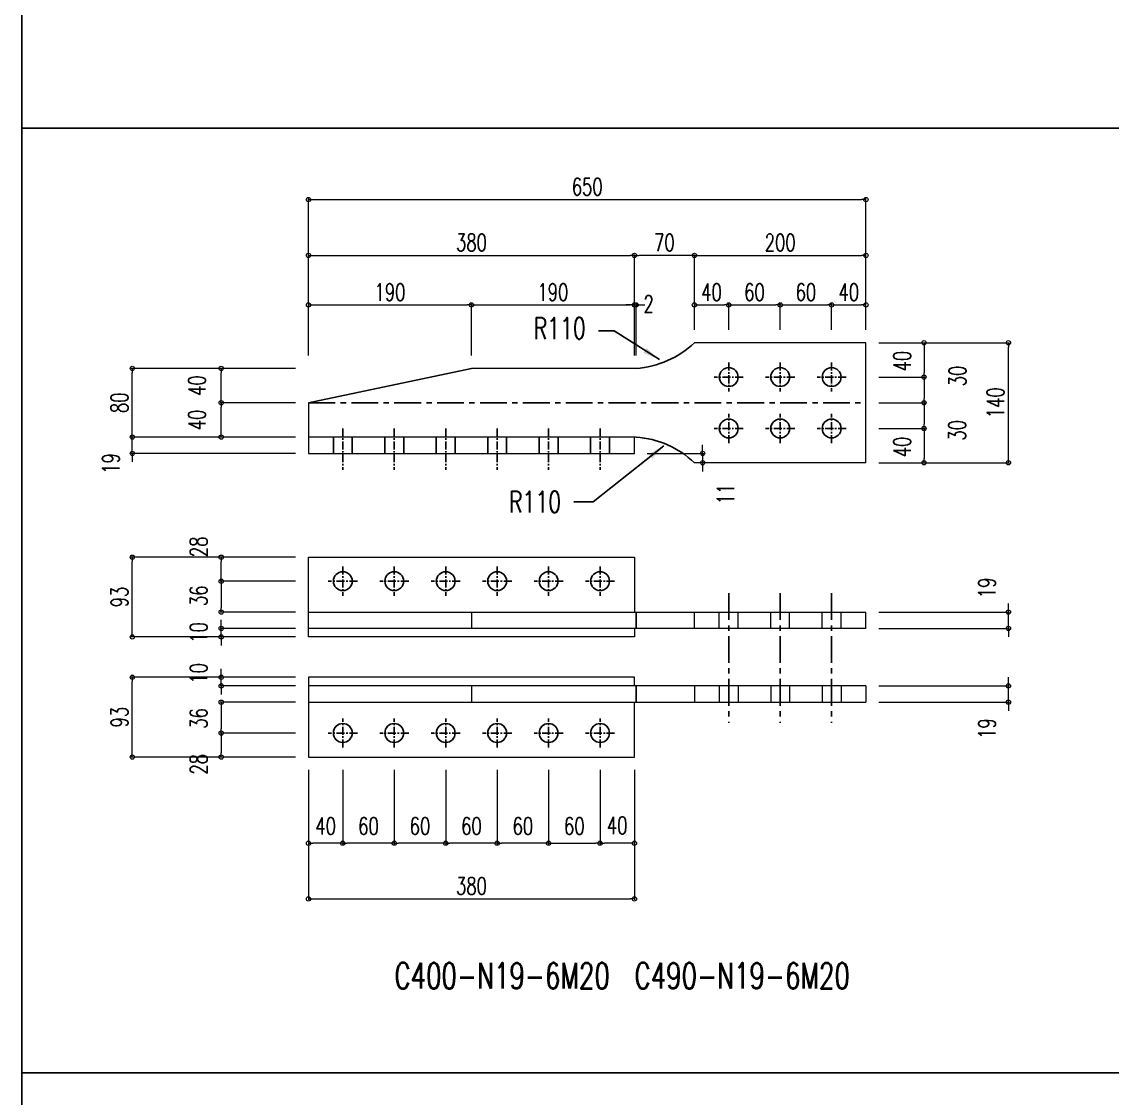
# Model space of a CAD drawing. Header units: millimetres. Extents: x 0 to 29624, y 0 to 14691.
# Drawn here: x 23852 to 25123, y 9515 to 10770 of the extents above; entities that cross this region are included whole.
import ezdxf

# ---------------------------------------------------------------- set-up
doc = ezdxf.new("R2010")
doc.units = ezdxf.units.MM
doc.header["$LTSCALE"] = 5
for name, pattern in [('ACAD_ISO03W100', [30, 12, -18]), ('CENTER1', [10, 6.25, -1.25, 1.25, -1.25]), ('JIS_08_50', [53, 50, -1.125, 0.75, -1.125])]:
    doc.linetypes.add(name, pattern=pattern)
doc.layers.get('0').update_dxf_attribs({"color": 255})
doc.layers.get('DEFPOINTS').update_dxf_attribs({"color": 255})
for name, color, linetype in [('01', 7, 'Continuous'), ('CENTER', 2, 'JIS_08_50'), ('寸法', 4, 'Continuous'), ('補助線', 7, 'ACAD_ISO03W100'), ('金物', 142, 'Continuous')]:
    doc.layers.add(name, color=color, linetype=linetype)
doc.styles.add('KANJI', font='simplex.shx', dxfattribs={"width": 0.7, "bigfont": 'extfont2.shx'})
doc.styles.get("Standard").update_dxf_attribs({"font": 'simplex.shx', "width": 0.7, "height": 2.5, "bigfont": '@extfont2.shx'})
doc.styles.add('SUNPOU2', font='simplex.shx', dxfattribs={"width": 0.7, "height": 50, "bigfont": 'extfont2.shx'})
doc.dimstyles.new('コピー(2) - Standard', dxfattribs={"dimtxt": 25, "dimasz": 20, "dimexe": 0.18, "dimexo": 0.0625, "dimgap": 15, "dimtad": 1, "dimdec": 0, "dimzin": 0, "dimdsep": 46, "dimtxsty": 'Standard', "dimblk": 'DOTSMALL', "dimcen": 0.09, "dimadec": 0, "dimazin": 0, "dimtfac": 1, "dimtdec": 0, "dimtofl": 0, "dimtmove": 0, "dimatfit": 3, "dimfxl": 0, "dimtolj": 1, "dimtzin": 0, "dimarcsym": 0})
doc.dimstyles.new('一般寸法-小さめ', dxfattribs={"dimscale": 10, "dimtxt": 2, "dimasz": 0.5, "dimexe": 0.125, "dimexo": 1.5, "dimgap": 0.5, "dimtad": 1, "dimtxsty": 'KANJI', "dimblk": 'ORIGIN', "dimcen": 0, "dimclrd": 256, "dimclre": 256, "dimclrt": 256, "dimadec": 0, "dimazin": 0, "dimtfac": 1, "dimtmove": 2, "dimatfit": 2, "dimfxl": 0, "dimtolj": 2, "dimlwd": 5, "dimlwe": 5, "dimarcsym": 0})

# ---------------------------------------------------------------- blocks, each defined once
blk = doc.blocks.new('_Origin')
at = {"color": 0, "linetype": 'ByBlock', "lineweight": -2}
blk.add_line((0, 0), (-1, 0), dxfattribs=at)
blk.add_circle((0, 0), 0.5, dxfattribs=at)
blk = doc.blocks.new('*D274')
at = {"layer": 'DEFPOINTS', "color": 0}
for p in [(24286.1, 9912.5), (24346.1, 9912.5), (24286.1, 9812.1)]:
    blk.add_point(p, dxfattribs=at)
at = {"layer": '寸法', "lineweight": 5}
for p, q in [((24286.1, 9897.5), (24286.1, 9810.8)), ((24346.1, 9897.5), (24346.1, 9810.8)), ((24341.1, 9812.1), (24291.1, 9812.1))]:
    blk.add_line(p, q, dxfattribs=at)
at = {"layer": '寸法', "lineweight": 5, "xscale": 5, "yscale": 5, "zscale": 5, "rotation": 180}
blk.add_blockref('_Origin', (24286.1, 9812.1), dxfattribs=at)
at = {"layer": '寸法', "lineweight": 5, "xscale": 5, "yscale": 5, "zscale": 5}
blk.add_blockref('_Origin', (24346.1, 9812.1), dxfattribs=at)
at = {"layer": '寸法', "insert": (24316.1, 9832.1), "char_height": 20, "attachment_point": 5, "style": 'KANJI'}
blk.add_mtext('\\A2;60', dxfattribs=at)
blk = doc.blocks.new('*D503')
at = {"layer": 'DEFPOINTS', "color": 0}
for p in [(23980.7, 10145.5), (24186.1, 10145.5), (24186.1, 10052.5)]:
    blk.add_point(p, dxfattribs=at)
at = {"layer": '寸法', "lineweight": 5}
for p, q in [((24171.1, 10145.5), (23979.4, 10145.5)), ((23980.7, 10057.5), (23980.7, 10140.5)), ((24171.1, 10052.5), (23979.4, 10052.5))]:
    blk.add_line(p, q, dxfattribs=at)
at = {"layer": '寸法', "lineweight": 5, "xscale": 5, "yscale": 5, "zscale": 5}
for p, rotation in [((23980.7, 10145.5), 90), ((23980.7, 10052.5), 270)]:
    blk.add_blockref('_Origin', p, dxfattribs=dict(at, rotation=rotation))
at = {"layer": '寸法', "insert": (23965.7, 10099), "char_height": 20, "attachment_point": 5, "rotation": 90, "style": 'KANJI'}
blk.add_mtext('\\A2;93', dxfattribs=at)
blk = doc.blocks.new('*D275')
at = {"layer": 'DEFPOINTS', "color": 0}
for p in [(24836.1, 9995.5), (25002.2, 9995.5), (24836.1, 9976.5)]:
    blk.add_point(p, dxfattribs=at)
at = {"layer": '寸法', "lineweight": 5}
for p, q in [((24851.1, 9995.5), (25003.5, 9995.5)), ((25002.2, 10000.5), (25002.2, 10005.5)), ((25002.2, 9976.5), (25002.2, 9995.5)), ((24851.1, 9976.5), (25003.5, 9976.5)), ((25002.2, 9971.5), (25002.2, 9966.5))]:
    blk.add_line(p, q, dxfattribs=at)
at = {"layer": '寸法', "lineweight": 5, "xscale": 5, "yscale": 5, "zscale": 5}
for p, rotation in [((25002.2, 9995.5), 270), ((25002.2, 9976.5), 90)]:
    blk.add_blockref('_Origin', p, dxfattribs=dict(at, rotation=rotation))
at = {"layer": '寸法', "insert": (24977.2, 9945.7), "char_height": 20, "attachment_point": 5, "rotation": 90, "style": 'KANJI'}
blk.add_mtext('\\A2;19', dxfattribs=at)
blk = doc.blocks.new('*D504')
at = {"layer": 'DEFPOINTS', "color": 0}
for p in [(24836.1, 10081.5), (25002.2, 10081.5), (24836.1, 10062.5)]:
    blk.add_point(p, dxfattribs=at)
at = {"layer": '寸法', "lineweight": 5}
for p, q in [((25002.2, 10086.5), (25002.2, 10091.5)), ((24851.1, 10081.5), (25003.5, 10081.5)), ((25002.2, 10062.5), (25002.2, 10081.5)), ((24851.1, 10062.5), (25003.5, 10062.5)), ((25002.2, 10057.5), (25002.2, 10052.5))]:
    blk.add_line(p, q, dxfattribs=at)
at = {"layer": '寸法', "lineweight": 5, "xscale": 5, "yscale": 5, "zscale": 5}
for p, rotation in [((25002.2, 10081.5), 270), ((25002.2, 10062.5), 90)]:
    blk.add_blockref('_Origin', p, dxfattribs=dict(at, rotation=rotation))
at = {"layer": '寸法', "insert": (24977.2, 10109.7), "char_height": 20, "attachment_point": 5, "rotation": 90, "style": 'KANJI'}
blk.add_mtext('\\A2;19', dxfattribs=at)
blk = doc.blocks.new('*D276')
at = {"layer": 'DEFPOINTS', "color": 0}
for p in [(24836.1, 10395.5), (25002.2, 10395.5), (24836.1, 10255.5)]:
    blk.add_point(p, dxfattribs=at)
at = {"layer": '寸法', "lineweight": 5}
for p, q in [((24851.1, 10395.5), (25003.5, 10395.5)), ((25002.2, 10260.5), (25002.2, 10390.5)), ((24851.1, 10255.5), (25003.5, 10255.5))]:
    blk.add_line(p, q, dxfattribs=at)
at = {"layer": '寸法', "lineweight": 5, "xscale": 5, "yscale": 5, "zscale": 5}
for p, rotation in [((25002.2, 10395.5), 90), ((25002.2, 10255.5), 270)]:
    blk.add_blockref('_Origin', p, dxfattribs=dict(at, rotation=rotation))
at = {"layer": '寸法', "insert": (24987.2, 10325.5), "char_height": 20, "attachment_point": 5, "rotation": 90, "style": 'KANJI'}
blk.add_mtext('\\A2;140', dxfattribs=at)
blk = doc.blocks.new('*D277')
at = {"layer": 'DEFPOINTS', "color": 0}
for p in [(24084.3, 10145.5), (24186.1, 10145.5), (24186.1, 10117.5)]:
    blk.add_point(p, dxfattribs=at)
at = {"layer": '寸法', "lineweight": 5}
for p, q in [((24171.1, 10145.5), (24083, 10145.5)), ((24084.3, 10122.5), (24084.3, 10140.5)), ((24171.1, 10117.5), (24083, 10117.5))]:
    blk.add_line(p, q, dxfattribs=at)
at = {"layer": '寸法', "lineweight": 5, "xscale": 5, "yscale": 5, "zscale": 5}
for p, rotation in [((24084.3, 10145.5), 90), ((24084.3, 10117.5), 270)]:
    blk.add_blockref('_Origin', p, dxfattribs=dict(at, rotation=rotation))
at = {"layer": '寸法', "insert": (24058, 10157.6), "char_height": 20, "attachment_point": 5, "rotation": 90, "style": 'KANJI'}
blk.add_mtext('\\A2;28', dxfattribs=at)
blk = doc.blocks.new('*D278')
at = {"layer": 'DEFPOINTS', "color": 0}
for p in [(24084.3, 10062.5), (24186.1, 10062.5), (24186.1, 10052.5)]:
    blk.add_point(p, dxfattribs=at)
at = {"layer": '寸法', "lineweight": 5}
for p, q in [((24084.3, 10067.5), (24084.3, 10072.5)), ((24171.1, 10062.5), (24083, 10062.5)), ((24084.3, 10052.5), (24084.3, 10062.5)), ((24171.1, 10052.5), (24083, 10052.5)), ((24084.3, 10047.5), (24084.3, 10042.5))]:
    blk.add_line(p, q, dxfattribs=at)
at = {"layer": '寸法', "lineweight": 5, "xscale": 5, "yscale": 5, "zscale": 5}
for p, rotation in [((24084.3, 10062.5), 270), ((24084.3, 10052.5), 90)]:
    blk.add_blockref('_Origin', p, dxfattribs=dict(at, rotation=rotation))
at = {"layer": '寸法', "insert": (24058, 10057.7), "char_height": 20, "attachment_point": 5, "rotation": 90, "style": 'KANJI'}
blk.add_mtext('\\A2;10', dxfattribs=at)
blk = doc.blocks.new('*D505')
at = {"layer": 'DEFPOINTS', "color": 0}
for p in [(23980.7, 10365.5), (24186.1, 10365.5), (24186.1, 10285.5)]:
    blk.add_point(p, dxfattribs=at)
at = {"layer": '寸法', "lineweight": 5}
for p, q in [((24171.1, 10365.5), (23979.4, 10365.5)), ((23980.7, 10290.5), (23980.7, 10360.5)), ((24171.1, 10285.5), (23979.4, 10285.5))]:
    blk.add_line(p, q, dxfattribs=at)
at = {"layer": '寸法', "lineweight": 5, "xscale": 5, "yscale": 5, "zscale": 5}
for p, rotation in [((23980.7, 10365.5), 90), ((23980.7, 10285.5), 270)]:
    blk.add_blockref('_Origin', p, dxfattribs=dict(at, rotation=rotation))
at = {"layer": '寸法', "insert": (23965.7, 10325.5), "char_height": 20, "attachment_point": 5, "rotation": 90, "style": 'KANJI'}
blk.add_mtext('\\A2;80', dxfattribs=at)
blk = doc.blocks.new('*D506')
at = {"layer": 'DEFPOINTS', "color": 0}
for p in [(23980.7, 10285.5), (24186.1, 10285.5), (24186.1, 10266.5)]:
    blk.add_point(p, dxfattribs=at)
at = {"layer": '寸法', "lineweight": 5}
for p, q in [((23980.7, 10290.5), (23980.7, 10295.5)), ((24171.1, 10285.5), (23979.4, 10285.5)), ((23980.7, 10266.5), (23980.7, 10285.5)), ((24171.1, 10266.5), (23979.4, 10266.5)), ((23980.7, 10261.5), (23980.7, 10256.5))]:
    blk.add_line(p, q, dxfattribs=at)
at = {"layer": '寸法', "lineweight": 5, "xscale": 5, "yscale": 5, "zscale": 5}
for p, rotation in [((23980.7, 10285.5), 270), ((23980.7, 10266.5), 90)]:
    blk.add_blockref('_Origin', p, dxfattribs=dict(at, rotation=rotation))
at = {"layer": '寸法', "insert": (23955.7, 10254.7), "char_height": 20, "attachment_point": 5, "rotation": 90, "style": 'KANJI'}
blk.add_mtext('\\A2;19', dxfattribs=at)
blk = doc.blocks.new('*D279')
at = {"layer": 'DEFPOINTS', "color": 0}
for p in [(24566.1, 10497.3), (24186.1, 10365.5), (24566.1, 10365.5)]:
    blk.add_point(p, dxfattribs=at)
at = {"layer": '寸法', "lineweight": 5}
for p, q in [((24186.1, 10380.5), (24186.1, 10498.5)), ((24191.1, 10497.3), (24561.1, 10497.3)), ((24566.1, 10380.5), (24566.1, 10498.5))]:
    blk.add_line(p, q, dxfattribs=at)
at = {"layer": '寸法', "lineweight": 5, "xscale": 5, "yscale": 5, "zscale": 5, "rotation": 180}
blk.add_blockref('_Origin', (24186.1, 10497.3), dxfattribs=at)
at = {"layer": '寸法', "lineweight": 5, "xscale": 5, "yscale": 5, "zscale": 5}
blk.add_blockref('_Origin', (24566.1, 10497.3), dxfattribs=at)
at = {"layer": '寸法', "insert": (24376.1, 10512.3), "char_height": 20, "attachment_point": 5, "style": 'KANJI'}
blk.add_mtext('\\A2;380', dxfattribs=at)
blk = doc.blocks.new('*D280')
at = {"layer": 'DEFPOINTS', "color": 0}
for p in [(24566.1, 10497.3), (24636.1, 10395.5), (24566.1, 10365.5)]:
    blk.add_point(p, dxfattribs=at)
at = {"layer": '寸法', "lineweight": 5}
for p, q in [((24566.1, 10380.5), (24566.1, 10498.5)), ((24631.1, 10497.3), (24571.1, 10497.3)), ((24636.1, 10410.5), (24636.1, 10498.5))]:
    blk.add_line(p, q, dxfattribs=at)
at = {"layer": '寸法', "lineweight": 5, "xscale": 5, "yscale": 5, "zscale": 5, "rotation": 180}
blk.add_blockref('_Origin', (24566.1, 10497.3), dxfattribs=at)
at = {"layer": '寸法', "lineweight": 5, "xscale": 5, "yscale": 5, "zscale": 5}
blk.add_blockref('_Origin', (24636.1, 10497.3), dxfattribs=at)
at = {"layer": '寸法', "insert": (24601.1, 10512.3), "char_height": 20, "attachment_point": 5, "style": 'KANJI'}
blk.add_mtext('\\A2;70', dxfattribs=at)
blk = doc.blocks.new('*D507')
at = {"layer": 'DEFPOINTS', "color": 0}
for p in [(24836.1, 10497.3), (24636.1, 10395.5), (24836.1, 10395.5)]:
    blk.add_point(p, dxfattribs=at)
at = {"layer": '寸法', "lineweight": 5}
for p, q in [((24636.1, 10410.5), (24636.1, 10498.5)), ((24641.1, 10497.3), (24831.1, 10497.3)), ((24836.1, 10410.5), (24836.1, 10498.5))]:
    blk.add_line(p, q, dxfattribs=at)
at = {"layer": '寸法', "lineweight": 5, "xscale": 5, "yscale": 5, "zscale": 5, "rotation": 180}
blk.add_blockref('_Origin', (24636.1, 10497.3), dxfattribs=at)
at = {"layer": '寸法', "lineweight": 5, "xscale": 5, "yscale": 5, "zscale": 5}
blk.add_blockref('_Origin', (24836.1, 10497.3), dxfattribs=at)
at = {"layer": '寸法', "insert": (24736.1, 10512.3), "char_height": 20, "attachment_point": 5, "style": 'KANJI'}
blk.add_mtext('\\A2;200', dxfattribs=at)
blk = doc.blocks.new('*D281')
at = {"layer": 'DEFPOINTS', "color": 0}
for p in [(24836.1, 10395.5), (24836.1, 10355.5), (24903.8, 10355.5)]:
    blk.add_point(p, dxfattribs=at)
at = {"layer": '寸法', "lineweight": 5}
for p, q in [((24851.1, 10395.5), (24905, 10395.5)), ((24903.8, 10390.5), (24903.8, 10360.5)), ((24851.1, 10355.5), (24905, 10355.5))]:
    blk.add_line(p, q, dxfattribs=at)
at = {"layer": '寸法', "lineweight": 5, "xscale": 5, "yscale": 5, "zscale": 5}
for p, rotation in [((24903.8, 10395.5), 90), ((24903.8, 10355.5), 270)]:
    blk.add_blockref('_Origin', p, dxfattribs=dict(at, rotation=rotation))
at = {"layer": '寸法', "insert": (24878.4, 10374), "char_height": 20, "attachment_point": 5, "rotation": 90, "style": 'KANJI'}
blk.add_mtext('\\A2;40', dxfattribs=at)
blk = doc.blocks.new('*D282')
at = {"layer": 'DEFPOINTS', "color": 0}
for p in [(24836.1, 10295.5), (24836.1, 10255.5), (24903.8, 10255.5)]:
    blk.add_point(p, dxfattribs=at)
at = {"layer": '寸法', "lineweight": 5}
for p, q in [((24851.1, 10295.5), (24905, 10295.5)), ((24903.8, 10290.5), (24903.8, 10260.5)), ((24851.1, 10255.5), (24905, 10255.5))]:
    blk.add_line(p, q, dxfattribs=at)
at = {"layer": '寸法', "lineweight": 5, "xscale": 5, "yscale": 5, "zscale": 5}
for p, rotation in [((24903.8, 10295.5), 90), ((24903.8, 10255.5), 270)]:
    blk.add_blockref('_Origin', p, dxfattribs=dict(at, rotation=rotation))
at = {"layer": '寸法', "insert": (24878.4, 10274), "char_height": 20, "attachment_point": 5, "rotation": 90, "style": 'KANJI'}
blk.add_mtext('\\A2;40', dxfattribs=at)
blk = doc.blocks.new('*D508')
at = {"layer": 'DEFPOINTS', "color": 0}
for p in [(23980.7, 10005.5), (24186.1, 10005.5), (24186.1, 9912.5)]:
    blk.add_point(p, dxfattribs=at)
at = {"layer": '寸法', "lineweight": 5}
for p, q in [((24171.1, 10005.5), (23979.4, 10005.5)), ((23980.7, 9917.5), (23980.7, 10000.5)), ((24171.1, 9912.5), (23979.4, 9912.5))]:
    blk.add_line(p, q, dxfattribs=at)
at = {"layer": '寸法', "lineweight": 5, "xscale": 5, "yscale": 5, "zscale": 5}
for p, rotation in [((23980.7, 10005.5), 90), ((23980.7, 9912.5), 270)]:
    blk.add_blockref('_Origin', p, dxfattribs=dict(at, rotation=rotation))
at = {"layer": '寸法', "insert": (23965.7, 9959), "char_height": 20, "attachment_point": 5, "rotation": 90, "style": 'KANJI'}
blk.add_mtext('\\A2;93', dxfattribs=at)
blk = doc.blocks.new('*D283')
at = {"layer": 'DEFPOINTS', "color": 0}
for p in [(24084.3, 10005.5), (24186.1, 10005.5), (24186.1, 9995.5)]:
    blk.add_point(p, dxfattribs=at)
at = {"layer": '寸法', "lineweight": 5}
for p, q in [((24084.3, 10010.5), (24084.3, 10015.5)), ((24171.1, 10005.5), (24083, 10005.5)), ((24171.1, 9995.5), (24083, 9995.5)), ((24084.3, 9995.5), (24084.3, 10005.5)), ((24084.3, 9990.5), (24084.3, 9985.5))]:
    blk.add_line(p, q, dxfattribs=at)
at = {"layer": '寸法', "lineweight": 5, "xscale": 5, "yscale": 5, "zscale": 5}
for p, rotation in [((24084.3, 10005.5), 270), ((24084.3, 9995.5), 90)]:
    blk.add_blockref('_Origin', p, dxfattribs=dict(at, rotation=rotation))
at = {"layer": '寸法', "insert": (24058, 10010), "char_height": 20, "attachment_point": 5, "rotation": 90, "style": 'KANJI'}
blk.add_mtext('\\A2;10', dxfattribs=at)
blk = doc.blocks.new('*D284')
at = {"layer": 'DEFPOINTS', "color": 0}
for p in [(24186.1, 9940.5), (24084.3, 9912.5), (24186.1, 9912.5)]:
    blk.add_point(p, dxfattribs=at)
at = {"layer": '寸法', "lineweight": 5}
for p, q in [((24171.1, 9940.5), (24083, 9940.5)), ((24084.3, 9935.5), (24084.3, 9917.5)), ((24171.1, 9912.5), (24083, 9912.5))]:
    blk.add_line(p, q, dxfattribs=at)
at = {"layer": '寸法', "lineweight": 5, "xscale": 5, "yscale": 5, "zscale": 5}
for p, rotation in [((24084.3, 9940.5), 90), ((24084.3, 9912.5), 270)]:
    blk.add_blockref('_Origin', p, dxfattribs=dict(at, rotation=rotation))
at = {"layer": '寸法', "insert": (24058, 9904.1), "char_height": 20, "attachment_point": 5, "rotation": 90, "style": 'KANJI'}
blk.add_mtext('\\A2;28', dxfattribs=at)
blk = doc.blocks.new('*D509')
at = {"layer": 'DEFPOINTS', "color": 0}
for p in [(24186.1, 9912.5), (24566.1, 9912.5), (24566.1, 9747.2)]:
    blk.add_point(p, dxfattribs=at)
at = {"layer": '寸法', "lineweight": 5}
for p, q in [((24186.1, 9897.5), (24186.1, 9745.9)), ((24566.1, 9897.5), (24566.1, 9745.9)), ((24191.1, 9747.2), (24561.1, 9747.2))]:
    blk.add_line(p, q, dxfattribs=at)
at = {"layer": '寸法', "lineweight": 5, "xscale": 5, "yscale": 5, "zscale": 5, "rotation": 180}
blk.add_blockref('_Origin', (24186.1, 9747.2), dxfattribs=at)
at = {"layer": '寸法', "lineweight": 5, "xscale": 5, "yscale": 5, "zscale": 5}
blk.add_blockref('_Origin', (24566.1, 9747.2), dxfattribs=at)
at = {"layer": '寸法', "insert": (24376.1, 9762.2), "char_height": 20, "attachment_point": 5, "style": 'KANJI'}
blk.add_mtext('\\A2;380', dxfattribs=at)
blk = doc.blocks.new('*D285')
at = {"layer": 'DEFPOINTS', "color": 0}
for p in [(24186.1, 9912.5), (24226.1, 9912.5), (24186.1, 9812.1)]:
    blk.add_point(p, dxfattribs=at)
at = {"layer": '寸法', "lineweight": 5}
for p, q in [((24186.1, 9897.5), (24186.1, 9810.8)), ((24226.1, 9897.5), (24226.1, 9810.8)), ((24221.1, 9812.1), (24191.1, 9812.1))]:
    blk.add_line(p, q, dxfattribs=at)
at = {"layer": '寸法', "lineweight": 5, "xscale": 5, "yscale": 5, "zscale": 5, "rotation": 180}
blk.add_blockref('_Origin', (24186.1, 9812.1), dxfattribs=at)
at = {"layer": '寸法', "lineweight": 5, "xscale": 5, "yscale": 5, "zscale": 5}
blk.add_blockref('_Origin', (24226.1, 9812.1), dxfattribs=at)
at = {"layer": '寸法', "insert": (24206.1, 9832.1), "char_height": 20, "attachment_point": 5, "style": 'KANJI'}
blk.add_mtext('\\A2;40', dxfattribs=at)
blk = doc.blocks.new('*D286')
at = {"layer": 'DEFPOINTS', "color": 0}
for p in [(24466.1, 9912.5), (24526.1, 9912.5), (24526.1, 9812.1)]:
    blk.add_point(p, dxfattribs=at)
at = {"layer": '寸法', "lineweight": 5}
for p, q in [((24466.1, 9897.5), (24466.1, 9810.8)), ((24526.1, 9897.5), (24526.1, 9810.8)), ((24471.1, 9812.1), (24521.1, 9812.1))]:
    blk.add_line(p, q, dxfattribs=at)
at = {"layer": '寸法', "lineweight": 5, "xscale": 5, "yscale": 5, "zscale": 5, "rotation": 180}
blk.add_blockref('_Origin', (24466.1, 9812.1), dxfattribs=at)
at = {"layer": '寸法', "lineweight": 5, "xscale": 5, "yscale": 5, "zscale": 5}
blk.add_blockref('_Origin', (24526.1, 9812.1), dxfattribs=at)
at = {"layer": '寸法', "insert": (24496.1, 9832.1), "char_height": 20, "attachment_point": 5, "style": 'KANJI'}
blk.add_mtext('\\A2;60', dxfattribs=at)
blk = doc.blocks.new('*D287')
at = {"layer": 'DEFPOINTS', "color": 0}
for p in [(24406.1, 9912.5), (24466.1, 9912.5), (24406.1, 9812.1)]:
    blk.add_point(p, dxfattribs=at)
at = {"layer": '寸法', "lineweight": 5}
for p, q in [((24406.1, 9897.5), (24406.1, 9810.8)), ((24466.1, 9897.5), (24466.1, 9810.8)), ((24461.1, 9812.1), (24411.1, 9812.1))]:
    blk.add_line(p, q, dxfattribs=at)
at = {"layer": '寸法', "lineweight": 5, "xscale": 5, "yscale": 5, "zscale": 5, "rotation": 180}
blk.add_blockref('_Origin', (24406.1, 9812.1), dxfattribs=at)
at = {"layer": '寸法', "lineweight": 5, "xscale": 5, "yscale": 5, "zscale": 5}
blk.add_blockref('_Origin', (24466.1, 9812.1), dxfattribs=at)
at = {"layer": '寸法', "insert": (24436.1, 9832.1), "char_height": 20, "attachment_point": 5, "style": 'KANJI'}
blk.add_mtext('\\A2;60', dxfattribs=at)
blk = doc.blocks.new('*D288')
at = {"layer": 'DEFPOINTS', "color": 0}
for p in [(24526.1, 9912.5), (24566.1, 9912.5), (24526.1, 9812.1)]:
    blk.add_point(p, dxfattribs=at)
at = {"layer": '寸法', "lineweight": 5}
for p, q in [((24526.1, 9897.5), (24526.1, 9810.8)), ((24566.1, 9897.5), (24566.1, 9810.8)), ((24561.1, 9812.1), (24531.1, 9812.1))]:
    blk.add_line(p, q, dxfattribs=at)
at = {"layer": '寸法', "lineweight": 5, "xscale": 5, "yscale": 5, "zscale": 5, "rotation": 180}
blk.add_blockref('_Origin', (24526.1, 9812.1), dxfattribs=at)
at = {"layer": '寸法', "lineweight": 5, "xscale": 5, "yscale": 5, "zscale": 5}
blk.add_blockref('_Origin', (24566.1, 9812.1), dxfattribs=at)
at = {"layer": '寸法', "insert": (24546.1, 9832.8), "char_height": 20, "attachment_point": 5, "style": 'KANJI'}
blk.add_mtext('\\A2;40', dxfattribs=at)
blk = doc.blocks.new('*D289')
at = {"layer": 'DEFPOINTS', "color": 0}
for p in [(24084.3, 10325.5), (24186.1, 10325.5), (24186.1, 10285.5)]:
    blk.add_point(p, dxfattribs=at)
at = {"layer": '寸法', "lineweight": 5}
for p, q in [((24171.1, 10325.5), (24083, 10325.5)), ((24084.3, 10290.5), (24084.3, 10320.5)), ((24171.1, 10285.5), (24083, 10285.5))]:
    blk.add_line(p, q, dxfattribs=at)
at = {"layer": '寸法', "lineweight": 5, "xscale": 5, "yscale": 5, "zscale": 5}
for p, rotation in [((24084.3, 10325.5), 90), ((24084.3, 10285.5), 270)]:
    blk.add_blockref('_Origin', p, dxfattribs=dict(at, rotation=rotation))
at = {"layer": '寸法', "insert": (24056.1, 10305.5), "char_height": 20, "attachment_point": 5, "rotation": 90, "style": 'KANJI'}
blk.add_mtext('\\A2;40', dxfattribs=at)
blk = doc.blocks.new('*D290')
at = {"layer": 'DEFPOINTS', "color": 0}
for p in [(24084.3, 10365.5), (24186.1, 10365.5), (24186.1, 10325.5)]:
    blk.add_point(p, dxfattribs=at)
at = {"layer": '寸法', "lineweight": 5}
for p, q in [((24171.1, 10365.5), (24083, 10365.5)), ((24084.3, 10330.5), (24084.3, 10360.5)), ((24171.1, 10325.5), (24083, 10325.5))]:
    blk.add_line(p, q, dxfattribs=at)
at = {"layer": '寸法', "lineweight": 5, "xscale": 5, "yscale": 5, "zscale": 5}
for p, rotation in [((24084.3, 10365.5), 90), ((24084.3, 10325.5), 270)]:
    blk.add_blockref('_Origin', p, dxfattribs=dict(at, rotation=rotation))
at = {"layer": '寸法', "insert": (24056.1, 10345.5), "char_height": 20, "attachment_point": 5, "rotation": 90, "style": 'KANJI'}
blk.add_mtext('\\A2;40', dxfattribs=at)
blk = doc.blocks.new('*D510')
at = {"layer": 'DEFPOINTS', "color": 0}
for p in [(24566.1, 10266.5), (24636.1, 10255.5), (24645.7, 10255.5)]:
    blk.add_point(p, dxfattribs=at)
at = {"layer": '寸法', "lineweight": 5}
for p, q in [((24645.7, 10271.5), (24645.7, 10276.5)), ((24581.1, 10266.5), (24647, 10266.5)), ((24645.7, 10266.5), (24645.7, 10255.5)), ((24645.7, 10250.5), (24645.7, 10245.5)), ((24651.1, 10255.5), (24647, 10255.5))]:
    blk.add_line(p, q, dxfattribs=at)
at = {"layer": '寸法', "lineweight": 5, "xscale": 5, "yscale": 5, "zscale": 5}
for p, rotation in [((24645.7, 10266.5), 270), ((24645.7, 10255.5), 90)]:
    blk.add_blockref('_Origin', p, dxfattribs=dict(at, rotation=rotation))
at = {"layer": '寸法', "insert": (24672.5, 10219.1), "char_height": 20, "attachment_point": 5, "rotation": 90, "style": 'KANJI'}
blk.add_mtext('\\A2;11', dxfattribs=at)
blk = doc.blocks.new('*D291')
at = {"layer": 'DEFPOINTS', "color": 0}
for p in [(24186.1, 10117.5), (24084.3, 10081.5), (24186.1, 10081.5)]:
    blk.add_point(p, dxfattribs=at)
at = {"layer": '寸法', "lineweight": 5}
for p, q in [((24171.1, 10117.5), (24083, 10117.5)), ((24084.3, 10112.5), (24084.3, 10086.5)), ((24171.1, 10081.5), (24083, 10081.5))]:
    blk.add_line(p, q, dxfattribs=at)
at = {"layer": '寸法', "lineweight": 5, "xscale": 5, "yscale": 5, "zscale": 5}
for p, rotation in [((24084.3, 10117.5), 90), ((24084.3, 10081.5), 270)]:
    blk.add_blockref('_Origin', p, dxfattribs=dict(at, rotation=rotation))
at = {"layer": '寸法', "insert": (24058, 10100.5), "char_height": 20, "attachment_point": 5, "rotation": 90, "style": 'KANJI'}
blk.add_mtext('\\A2;36', dxfattribs=at)
blk = doc.blocks.new('*D292')
at = {"layer": 'DEFPOINTS', "color": 0}
for p in [(24186.1, 9976.5), (24084.3, 9940.5), (24186.1, 9940.5)]:
    blk.add_point(p, dxfattribs=at)
at = {"layer": '寸法', "lineweight": 5}
for p, q in [((24171.1, 9976.5), (24083, 9976.5)), ((24084.3, 9971.5), (24084.3, 9945.5)), ((24171.1, 9940.5), (24083, 9940.5))]:
    blk.add_line(p, q, dxfattribs=at)
at = {"layer": '寸法', "lineweight": 5, "xscale": 5, "yscale": 5, "zscale": 5}
for p, rotation in [((24084.3, 9976.5), 90), ((24084.3, 9940.5), 270)]:
    blk.add_blockref('_Origin', p, dxfattribs=dict(at, rotation=rotation))
at = {"layer": '寸法', "insert": (24058, 9957.5), "char_height": 20, "attachment_point": 5, "rotation": 90, "style": 'KANJI'}
blk.add_mtext('\\A2;36', dxfattribs=at)
blk = doc.blocks.new('*D293')
at = {"layer": 'DEFPOINTS', "color": 0}
for p in [(24226.1, 9912.5), (24286.1, 9912.5), (24226.1, 9812.1)]:
    blk.add_point(p, dxfattribs=at)
at = {"layer": '寸法', "lineweight": 5}
for p, q in [((24226.1, 9897.5), (24226.1, 9810.8)), ((24286.1, 9897.5), (24286.1, 9810.8)), ((24281.1, 9812.1), (24231.1, 9812.1))]:
    blk.add_line(p, q, dxfattribs=at)
at = {"layer": '寸法', "lineweight": 5, "xscale": 5, "yscale": 5, "zscale": 5, "rotation": 180}
blk.add_blockref('_Origin', (24226.1, 9812.1), dxfattribs=at)
at = {"layer": '寸法', "lineweight": 5, "xscale": 5, "yscale": 5, "zscale": 5}
blk.add_blockref('_Origin', (24286.1, 9812.1), dxfattribs=at)
at = {"layer": '寸法', "insert": (24256.1, 9832.1), "char_height": 20, "attachment_point": 5, "style": 'KANJI'}
blk.add_mtext('\\A2;60', dxfattribs=at)
blk = doc.blocks.new('*D294')
at = {"layer": 'DEFPOINTS', "color": 0}
for p in [(24346.1, 9912.5), (24406.1, 9912.5), (24346.1, 9812.1)]:
    blk.add_point(p, dxfattribs=at)
at = {"layer": '寸法', "lineweight": 5}
for p, q in [((24346.1, 9897.5), (24346.1, 9810.8)), ((24406.1, 9897.5), (24406.1, 9810.8)), ((24401.1, 9812.1), (24351.1, 9812.1))]:
    blk.add_line(p, q, dxfattribs=at)
at = {"layer": '寸法', "lineweight": 5, "xscale": 5, "yscale": 5, "zscale": 5, "rotation": 180}
blk.add_blockref('_Origin', (24346.1, 9812.1), dxfattribs=at)
at = {"layer": '寸法', "lineweight": 5, "xscale": 5, "yscale": 5, "zscale": 5}
blk.add_blockref('_Origin', (24406.1, 9812.1), dxfattribs=at)
at = {"layer": '寸法', "insert": (24376.1, 9832.1), "char_height": 20, "attachment_point": 5, "style": 'KANJI'}
blk.add_mtext('\\A2;60', dxfattribs=at)
blk = doc.blocks.new('*D295')
at = {"layer": 'DEFPOINTS', "color": 0}
for p in [(24736.1, 10439.5), (24676.1, 10395.5), (24736.1, 10395.5)]:
    blk.add_point(p, dxfattribs=at)
at = {"layer": '寸法', "lineweight": 5}
for p, q in [((24676.1, 10410.5), (24676.1, 10440.8)), ((24681.1, 10439.5), (24731.1, 10439.5)), ((24736.1, 10410.5), (24736.1, 10440.8))]:
    blk.add_line(p, q, dxfattribs=at)
at = {"layer": '寸法', "lineweight": 5, "xscale": 5, "yscale": 5, "zscale": 5, "rotation": 180}
blk.add_blockref('_Origin', (24676.1, 10439.5), dxfattribs=at)
at = {"layer": '寸法', "lineweight": 5, "xscale": 5, "yscale": 5, "zscale": 5}
blk.add_blockref('_Origin', (24736.1, 10439.5), dxfattribs=at)
at = {"layer": '寸法', "insert": (24706.1, 10454.5), "char_height": 20, "attachment_point": 5, "style": 'KANJI'}
blk.add_mtext('\\A2;60', dxfattribs=at)
blk = doc.blocks.new('*D296')
at = {"layer": 'DEFPOINTS', "color": 0}
for p in [(24836.1, 10562.3), (24836.1, 10397), (24186.1, 10365.5)]:
    blk.add_point(p, dxfattribs=at)
at = {"layer": '寸法', "lineweight": 5}
for p, q in [((24186.1, 10380.5), (24186.1, 10563.5)), ((24191.1, 10562.3), (24831.1, 10562.3)), ((24836.1, 10412), (24836.1, 10563.5))]:
    blk.add_line(p, q, dxfattribs=at)
at = {"layer": '寸法', "lineweight": 5, "xscale": 5, "yscale": 5, "zscale": 5, "rotation": 180}
blk.add_blockref('_Origin', (24186.1, 10562.3), dxfattribs=at)
at = {"layer": '寸法', "lineweight": 5, "xscale": 5, "yscale": 5, "zscale": 5}
blk.add_blockref('_Origin', (24836.1, 10562.3), dxfattribs=at)
at = {"layer": '寸法', "insert": (24511.1, 10577.3), "char_height": 20, "attachment_point": 5, "style": 'KANJI'}
blk.add_mtext('\\A2;650', dxfattribs=at)
blk = doc.blocks.new('_DotSmall')
at = {"color": 0, "linetype": 'ByBlock', "const_width": 0.5}
blk.add_lwpolyline([(-0.0625, 0, 1), (0.0625, 0, 1)], format="xyb", close=True, dxfattribs=at)
blk = doc.blocks.new('*D297')
at = {"layer": 'DEFPOINTS', "color": 0}
for p in [(24376.1, 10439.5), (24186.1, 10365.5), (24376.1, 10365.5)]:
    blk.add_point(p, dxfattribs=at)
at = {"layer": '寸法', "lineweight": 5}
for p, q in [((24186.1, 10380.5), (24186.1, 10440.8)), ((24191.1, 10439.5), (24371.1, 10439.5)), ((24376.1, 10380.5), (24376.1, 10440.8))]:
    blk.add_line(p, q, dxfattribs=at)
at = {"layer": '寸法', "lineweight": 5, "xscale": 5, "yscale": 5, "zscale": 5, "rotation": 180}
blk.add_blockref('_Origin', (24186.1, 10439.5), dxfattribs=at)
at = {"layer": '寸法', "lineweight": 5, "xscale": 5, "yscale": 5, "zscale": 5}
blk.add_blockref('_Origin', (24376.1, 10439.5), dxfattribs=at)
at = {"layer": '寸法', "insert": (24281.1, 10454.5), "char_height": 20, "attachment_point": 5, "style": 'KANJI'}
blk.add_mtext('\\A2;190', dxfattribs=at)
blk = doc.blocks.new('*D298')
at = {"layer": 'DEFPOINTS', "color": 0}
for p in [(24566.1, 10439.5), (24376.1, 10365.5), (24566.1, 10365.5)]:
    blk.add_point(p, dxfattribs=at)
at = {"layer": '寸法', "lineweight": 5}
for p, q in [((24376.1, 10380.5), (24376.1, 10440.8)), ((24381.1, 10439.5), (24561.1, 10439.5)), ((24566.1, 10380.5), (24566.1, 10440.8))]:
    blk.add_line(p, q, dxfattribs=at)
at = {"layer": '寸法', "lineweight": 5, "xscale": 5, "yscale": 5, "zscale": 5, "rotation": 180}
blk.add_blockref('_Origin', (24376.1, 10439.5), dxfattribs=at)
at = {"layer": '寸法', "lineweight": 5, "xscale": 5, "yscale": 5, "zscale": 5}
blk.add_blockref('_Origin', (24566.1, 10439.5), dxfattribs=at)
at = {"layer": '寸法', "insert": (24471.1, 10454.5), "char_height": 20, "attachment_point": 5, "style": 'KANJI'}
blk.add_mtext('\\A2;190', dxfattribs=at)
blk = doc.blocks.new('*D299')
at = {"layer": 'DEFPOINTS', "color": 0}
for p in [(24676.1, 10439.5), (24636.1, 10395.5), (24676.1, 10395.5)]:
    blk.add_point(p, dxfattribs=at)
at = {"layer": '寸法', "lineweight": 5}
for p, q in [((24636.1, 10410.5), (24636.1, 10440.8)), ((24641.1, 10439.5), (24671.1, 10439.5)), ((24676.1, 10410.5), (24676.1, 10440.8))]:
    blk.add_line(p, q, dxfattribs=at)
at = {"layer": '寸法', "lineweight": 5, "xscale": 5, "yscale": 5, "zscale": 5, "rotation": 180}
blk.add_blockref('_Origin', (24636.1, 10439.5), dxfattribs=at)
at = {"layer": '寸法', "lineweight": 5, "xscale": 5, "yscale": 5, "zscale": 5}
blk.add_blockref('_Origin', (24676.1, 10439.5), dxfattribs=at)
at = {"layer": '寸法', "insert": (24656.1, 10454.5), "char_height": 20, "attachment_point": 5, "style": 'KANJI'}
blk.add_mtext('\\A2;40', dxfattribs=at)
blk = doc.blocks.new('*D300')
at = {"layer": 'DEFPOINTS', "color": 0}
for p in [(24796.1, 10439.5), (24736.1, 10395.5), (24796.1, 10395.5)]:
    blk.add_point(p, dxfattribs=at)
at = {"layer": '寸法', "lineweight": 5}
for p, q in [((24736.1, 10410.5), (24736.1, 10440.8)), ((24741.1, 10439.5), (24791.1, 10439.5)), ((24796.1, 10410.5), (24796.1, 10440.8))]:
    blk.add_line(p, q, dxfattribs=at)
at = {"layer": '寸法', "lineweight": 5, "xscale": 5, "yscale": 5, "zscale": 5, "rotation": 180}
blk.add_blockref('_Origin', (24736.1, 10439.5), dxfattribs=at)
at = {"layer": '寸法', "lineweight": 5, "xscale": 5, "yscale": 5, "zscale": 5}
blk.add_blockref('_Origin', (24796.1, 10439.5), dxfattribs=at)
at = {"layer": '寸法', "insert": (24766.1, 10454.5), "char_height": 20, "attachment_point": 5, "style": 'KANJI'}
blk.add_mtext('\\A2;60', dxfattribs=at)
blk = doc.blocks.new('*D301')
at = {"layer": 'DEFPOINTS', "color": 0}
for p in [(24836.1, 10439.5), (24796.1, 10395.5), (24836.1, 10395.5)]:
    blk.add_point(p, dxfattribs=at)
at = {"layer": '寸法', "lineweight": 5}
for p, q in [((24796.1, 10410.5), (24796.1, 10440.8)), ((24801.1, 10439.5), (24831.1, 10439.5)), ((24836.1, 10410.5), (24836.1, 10440.8))]:
    blk.add_line(p, q, dxfattribs=at)
at = {"layer": '寸法', "lineweight": 5, "xscale": 5, "yscale": 5, "zscale": 5, "rotation": 180}
blk.add_blockref('_Origin', (24796.1, 10439.5), dxfattribs=at)
at = {"layer": '寸法', "lineweight": 5, "xscale": 5, "yscale": 5, "zscale": 5}
blk.add_blockref('_Origin', (24836.1, 10439.5), dxfattribs=at)
at = {"layer": '寸法', "insert": (24816.1, 10454.5), "char_height": 20, "attachment_point": 5, "style": 'KANJI'}
blk.add_mtext('\\A2;40', dxfattribs=at)
blk = doc.blocks.new('*D302')
at = {"layer": 'DEFPOINTS', "color": 0}
for p in [(24836.1, 10355.5), (24836.1, 10325.5), (24903.8, 10325.5)]:
    blk.add_point(p, dxfattribs=at)
at = {"layer": '寸法', "lineweight": 5}
for p, q in [((24851.1, 10355.5), (24905, 10355.5)), ((24903.8, 10350.5), (24903.8, 10330.5)), ((24851.1, 10325.5), (24905, 10325.5))]:
    blk.add_line(p, q, dxfattribs=at)
at = {"layer": '寸法', "lineweight": 5, "xscale": 5, "yscale": 5, "zscale": 5}
for p, rotation in [((24903.8, 10355.5), 90), ((24903.8, 10325.5), 270)]:
    blk.add_blockref('_Origin', p, dxfattribs=dict(at, rotation=rotation))
at = {"layer": '寸法', "insert": (24942.8, 10356.7), "char_height": 20, "attachment_point": 5, "rotation": 90, "style": 'KANJI'}
blk.add_mtext('\\A2;30', dxfattribs=at)
blk = doc.blocks.new('*D303')
at = {"layer": 'DEFPOINTS', "color": 0}
for p in [(24836.1, 10325.5), (24836.1, 10295.5), (24903.8, 10295.5)]:
    blk.add_point(p, dxfattribs=at)
at = {"layer": '寸法', "lineweight": 5}
for p, q in [((24851.1, 10325.5), (24905, 10325.5)), ((24903.8, 10320.5), (24903.8, 10300.5)), ((24851.1, 10295.5), (24905, 10295.5))]:
    blk.add_line(p, q, dxfattribs=at)
at = {"layer": '寸法', "lineweight": 5, "xscale": 5, "yscale": 5, "zscale": 5}
for p, rotation in [((24903.8, 10325.5), 90), ((24903.8, 10295.5), 270)]:
    blk.add_blockref('_Origin', p, dxfattribs=dict(at, rotation=rotation))
at = {"layer": '寸法', "insert": (24942.5, 10293.3), "char_height": 20, "attachment_point": 5, "rotation": 90, "style": 'KANJI'}
blk.add_mtext('\\A2;30', dxfattribs=at)
blk = doc.blocks.new('*D511')
at = {"layer": 'DEFPOINTS', "color": 0}
for p in [(24568.1, 10439.5), (24566.1, 10365.5), (24568.1, 10365.5)]:
    blk.add_point(p, dxfattribs=at)
at = {"layer": '寸法', "lineweight": 5}
for p, q in [((24561.1, 10439.5), (24556.1, 10439.5)), ((24566.1, 10380.5), (24566.1, 10440.8)), ((24566.1, 10439.5), (24568.1, 10439.5)), ((24568.1, 10380.5), (24568.1, 10440.8)), ((24573.1, 10439.5), (24578.1, 10439.5))]:
    blk.add_line(p, q, dxfattribs=at)
at = {"layer": '寸法', "lineweight": 5, "xscale": 5, "yscale": 5, "zscale": 5}
blk.add_blockref('_Origin', (24566.1, 10439.5), dxfattribs=at)
at = {"layer": '寸法', "lineweight": 5, "xscale": 5, "yscale": 5, "zscale": 5, "rotation": 180}
blk.add_blockref('_Origin', (24568.1, 10439.5), dxfattribs=at)
at = {"layer": '寸法', "insert": (24582.7, 10440.6), "char_height": 20, "attachment_point": 5, "style": 'KANJI'}
blk.add_mtext('\\A2;2', dxfattribs=at)

msp = doc.modelspace()

# ---------------------------------------------------------------- linework, layer by layer
at = {"layer": '01', "ltscale": 2}
for points in [[(23851.831, 10794.886), (26651.831, 10794.886), (26651.831, 10645.542), (23851.831, 10645.542)], [(23851.831, 10645.542), (25251.831, 10645.542), (25251.831, 9544.424), (23851.831, 9544.424)], [(23851.831, 9544.424), (26651.831, 9544.424), (26651.831, 9395.081), (23851.831, 9395.081)]]:
    msp.add_lwpolyline(points, close=True, dxfattribs=at)
at = {"layer": 'CENTER', "color": 7, "linetype": 'CENTER1'}
for p, q in [((24186.106, 10325.499), (24836.106, 10325.499)), ((24676.106, 10103.542), (24676.106, 9952.542)), ((24736.106, 10103.542), (24736.106, 9952.542)), ((24796.106, 10103.542), (24796.106, 9952.542))]:
    msp.add_line(p, q, dxfattribs=at)
at = {"layer": '寸法', "linetype": 'CENTER1', "ltscale": 0.3}
for p, q in [((24676.106, 10372.499), (24676.106, 10338.499)), ((24736.106, 10372.499), (24736.106, 10338.499)), ((24796.106, 10372.499), (24796.106, 10338.499)), ((24693.106, 10355.499), (24659.106, 10355.499)), ((24753.106, 10355.499), (24719.106, 10355.499)), ((24813.106, 10355.499), (24779.106, 10355.499)), ((24676.106, 10278.499), (24676.106, 10312.499)), ((24736.106, 10278.499), (24736.106, 10312.499)), ((24796.106, 10278.499), (24796.106, 10312.499)), ((24226.106, 10295.499), (24226.106, 10247.499)), ((24286.106, 10295.499), (24286.106, 10247.499)), ((24346.106, 10295.499), (24346.106, 10247.499)), ((24406.106, 10295.499), (24406.106, 10247.499)), ((24466.106, 10295.499), (24466.106, 10247.499)), ((24526.106, 10295.499), (24526.106, 10247.499)), ((24693.106, 10295.499), (24659.106, 10295.499)), ((24753.106, 10295.499), (24719.106, 10295.499)), ((24813.106, 10295.499), (24779.106, 10295.499)), ((24226.106, 10134.542), (24226.106, 10100.542)), ((24286.106, 10134.542), (24286.106, 10100.542)), ((24346.106, 10134.542), (24346.106, 10100.542)), ((24406.106, 10134.542), (24406.106, 10100.542)), ((24466.106, 10134.542), (24466.106, 10100.542)), ((24526.106, 10134.542), (24526.106, 10100.542)), ((24243.106, 10117.542), (24209.106, 10117.542)), ((24303.106, 10117.542), (24269.106, 10117.542)), ((24363.106, 10117.542), (24329.106, 10117.542)), ((24423.106, 10117.542), (24389.106, 10117.542)), ((24483.106, 10117.542), (24449.106, 10117.542)), ((24543.106, 10117.542), (24509.106, 10117.542)), ((24226.106, 9923.542), (24226.106, 9957.542)), ((24286.106, 9923.542), (24286.106, 9957.542)), ((24346.106, 9923.542), (24346.106, 9957.542)), ((24406.106, 9923.542), (24406.106, 9957.542)), ((24466.106, 9923.542), (24466.106, 9957.542)), ((24526.106, 9923.542), (24526.106, 9957.542)), ((24243.106, 9940.542), (24209.106, 9940.542)), ((24303.106, 9940.542), (24269.106, 9940.542)), ((24363.106, 9940.542), (24329.106, 9940.542)), ((24423.106, 9940.542), (24389.106, 9940.542)), ((24483.106, 9940.542), (24449.106, 9940.542)), ((24543.106, 9940.542), (24509.106, 9940.542))]:
    msp.add_line(p, q, dxfattribs=at)
at = {"layer": '補助線', "ltscale": 2}
for p, q in [((24215.106, 10266.499), (24215.106, 10285.499)), ((24237.106, 10266.499), (24237.106, 10285.499)), ((24275.106, 10266.499), (24275.106, 10285.499)), ((24297.106, 10266.499), (24297.106, 10285.499)), ((24335.106, 10266.499), (24335.106, 10285.499)), ((24357.106, 10266.499), (24357.106, 10285.499)), ((24395.106, 10266.499), (24395.106, 10285.499)), ((24417.106, 10266.499), (24417.106, 10285.499)), ((24455.106, 10266.499), (24455.106, 10285.499)), ((24477.106, 10266.499), (24477.106, 10285.499)), ((24515.106, 10266.499), (24515.106, 10285.499)), ((24537.106, 10266.499), (24537.106, 10285.499))]:
    msp.add_line(p, q, dxfattribs=at)
at = {"layer": '補助線', "lineweight": 18}
for p, q in [((24665.106, 10062.542), (24665.106, 10081.542)), ((24687.106, 10062.542), (24687.106, 10081.542)), ((24725.106, 10062.542), (24725.106, 10081.542)), ((24747.106, 10062.542), (24747.106, 10081.542)), ((24785.106, 10062.542), (24785.106, 10081.542)), ((24807.106, 10062.542), (24807.106, 10081.542)), ((24665.106, 9995.542), (24665.106, 9976.542)), ((24687.106, 9995.542), (24687.106, 9976.542)), ((24725.106, 9995.542), (24725.106, 9976.542)), ((24747.106, 9995.542), (24747.106, 9976.542)), ((24785.106, 9995.542), (24785.106, 9976.542)), ((24807.106, 9995.542), (24807.106, 9976.542))]:
    msp.add_line(p, q, dxfattribs=at)
at = {"layer": '金物', "lineweight": 18}
for p, q in [((24836.106, 10395.499), (24636.106, 10395.499)), ((24836.106, 10255.499), (24836.106, 10395.499)), ((24568.106, 10365.499), (24376.106, 10365.499)), ((24186.106, 10325.499), (24186.106, 10285.499)), ((24186.106, 10285.499), (24186.106, 10266.499)), ((24568.106, 10285.499), (24186.106, 10285.499)), ((24566.106, 10266.499), (24566.106, 10285.499)), ((24186.106, 10266.499), (24566.106, 10266.499)), ((24836.106, 10255.499), (24636.106, 10255.499)), ((24186.106, 10052.542), (24186.106, 10145.542)), ((24186.106, 10145.542), (24566.106, 10145.542)), ((24566.106, 10145.542), (24566.106, 10081.542)), ((24186.106, 10081.542), (24836.106, 10081.542)), ((24376.106, 10081.542), (24376.106, 10062.542)), ((24636.106, 10062.542), (24636.106, 10081.542)), ((24836.106, 10062.542), (24836.106, 10081.542)), ((24836.106, 10062.542), (24186.106, 10062.542)), ((24566.106, 10062.542), (24566.106, 10052.542)), ((24566.106, 10052.542), (24186.106, 10052.542)), ((24566.106, 10005.542), (24186.106, 10005.542)), ((24186.106, 10005.542), (24186.106, 9912.542)), ((24836.106, 9995.542), (24186.106, 9995.542)), ((24376.106, 9995.542), (24376.106, 9976.542)), ((24566.106, 9995.542), (24566.106, 10005.542)), ((24636.106, 9995.542), (24636.106, 9976.542)), ((24836.106, 9995.542), (24836.106, 9976.542)), ((24186.106, 9976.542), (24836.106, 9976.542)), ((24566.106, 9912.542), (24566.106, 9976.542)), ((24186.106, 9912.542), (24566.106, 9912.542))]:
    msp.add_line(p, q, dxfattribs=at)
at = {"layer": '金物'}
msp.add_line((24186.106, 10325.499), (24376.106, 10365.499), dxfattribs=at)
at = {"layer": '金物', "ltscale": 2}
for p, q in [((24568.106, 10081.542), (24568.106, 10062.542)), ((24568.106, 9995.542), (24568.106, 9976.542))]:
    msp.add_line(p, q, dxfattribs=at)
at = {"layer": '金物', "ltscale": 2.5}
for centre in [(24676.106, 10355.499), (24736.106, 10355.499), (24796.106, 10355.499), (24676.106, 10295.499), (24736.106, 10295.499), (24796.106, 10295.499), (24226.106, 10117.542), (24286.106, 10117.542), (24346.106, 10117.542), (24406.106, 10117.542), (24466.106, 10117.542), (24526.106, 10117.542), (24226.106, 9940.542), (24286.106, 9940.542), (24346.106, 9940.542), (24406.106, 9940.542), (24466.106, 9940.542), (24526.106, 9940.542)]:
    msp.add_circle(centre, 11, dxfattribs=at)
at = {"layer": '金物', "ltscale": 2}
for centre, start, end in [((24560.316, 10475.223), 274.060941, 313.550946), ((24560.316, 10175.775), 46.449054, 85.939059)]:
    msp.add_arc(centre, 110, start, end, dxfattribs=at)

# ---------------------------------------------------------------- texts
at = {"layer": '寸法', "char_height": 25, "width": 98.97993}
for s, insert, attachment_point in [('\\A1;R110', (24509.332, 10399.825), 9), ('R110', (24480.567, 10222.427), 3)]:
    msp.add_mtext(s, dxfattribs=dict(at, insert=insert, attachment_point=attachment_point))
at = {"layer": '寸法', "ltscale": 2, "insert": (24551.831, 9657.525), "char_height": 30, "width": 1400, "attachment_point": 5, "style": 'SUNPOU2'}
msp.add_mtext('C400-N19-6M20  C490-N19-6M20', dxfattribs=at)

# ---------------------------------------------------------------- dimensions: what is measured, and where the dimension line sits
at = {"layer": '寸法'}
for base, p1, p2, picture, middle in [((24836.106, 10562.294), (24186.106, 10365.499), (24836.106, 10396.999), '*D296', (24511.106, 10577.294)), ((24566.106, 10497.294), (24186.106, 10365.499), (24566.106, 10365.499), '*D279', (24376.106, 10512.294)), ((24566.106, 10497.294), (24636.106, 10395.499), (24566.106, 10365.499), '*D280', (24601.106, 10512.294)), ((24836.106, 10497.294), (24636.106, 10395.499), (24836.106, 10395.499), '*D507', (24736.106, 10512.294)), ((24376.106, 10439.521), (24186.106, 10365.499), (24376.106, 10365.499), '*D297', (24281.106, 10454.521)), ((24566.106, 10439.521), (24376.106, 10365.499), (24566.106, 10365.499), '*D298', (24471.106, 10454.521)), ((24676.106, 10439.521), (24636.106, 10395.499), (24676.106, 10395.499), '*D299', (24656.106, 10454.521)), ((24736.106, 10439.521), (24676.106, 10395.499), (24736.106, 10395.499), '*D295', (24706.106, 10454.521)), ((24796.106, 10439.521), (24736.106, 10395.499), (24796.106, 10395.499), '*D300', (24766.106, 10454.521)), ((24836.106, 10439.521), (24796.106, 10395.499), (24836.106, 10395.499), '*D301', (24816.106, 10454.521)), ((24566.106, 9747.185), (24186.106, 9912.542), (24566.106, 9912.542), '*D509', (24376.106, 9762.185))]:
    dim = msp.add_linear_dim(base=base, p1=p1, p2=p2, dimstyle='一般寸法-小さめ', dxfattribs=at)
    dim.commit()
    dim.dimension.update_dxf_attribs({"geometry": picture, "text_midpoint": middle})
for base, p1, p2, picture, middle in [((24568.106, 10439.521), (24566.106, 10365.499), (24568.106, 10365.499), '*D511', (24582.674, 10440.6)), ((24186.106, 9812.063), (24226.106, 9912.542), (24186.106, 9912.542), '*D285', (24206.106, 9832.063)), ((24226.106, 9812.063), (24286.106, 9912.542), (24226.106, 9912.542), '*D293', (24256.106, 9832.063)), ((24286.106, 9812.063), (24346.106, 9912.542), (24286.106, 9912.542), '*D274', (24316.106, 9832.063)), ((24346.106, 9812.063), (24406.106, 9912.542), (24346.106, 9912.542), '*D294', (24376.106, 9832.063)), ((24406.106, 9812.063), (24466.106, 9912.542), (24406.106, 9912.542), '*D287', (24436.106, 9832.063)), ((24526.106, 9812.063), (24466.106, 9912.542), (24526.106, 9912.542), '*D286', (24496.106, 9832.063)), ((24526.106, 9812.063), (24566.106, 9912.542), (24526.106, 9912.542), '*D288', (24546.106, 9832.825))]:
    dim = msp.add_linear_dim(base=base, p1=p1, p2=p2, dimstyle='一般寸法-小さめ', dxfattribs=at)
    dim.commit()
    dim.dimension.update_dxf_attribs({"geometry": picture, "text_midpoint": middle, "dimtype": 160})
for base, p1, p2, picture, middle in [((25002.226, 10395.499), (24836.106, 10255.499), (24836.106, 10395.499), '*D276', (24987.226, 10325.499)), ((23980.679, 10365.499), (24186.106, 10285.499), (24186.106, 10365.499), '*D505', (23965.679, 10325.499)), ((23980.679, 10145.542), (24186.106, 10052.542), (24186.106, 10145.542), '*D503', (23965.679, 10099.042)), ((23980.679, 10005.542), (24186.106, 9912.542), (24186.106, 10005.542), '*D508', (23965.679, 9959.042))]:
    dim = msp.add_linear_dim(base=base, p1=p1, p2=p2, angle=270, dimstyle='一般寸法-小さめ', dxfattribs=at)
    dim.commit()
    dim.dimension.update_dxf_attribs({"geometry": picture, "text_midpoint": middle})
for base, p1, p2, angle, picture, middle in [((24903.76, 10355.499), (24836.106, 10395.499), (24836.106, 10355.499), 90, '*D281', (24878.354, 10373.999)), ((24084.298, 10365.499), (24186.106, 10325.499), (24186.106, 10365.499), 270, '*D290', (24056.143, 10345.499)), ((24903.76, 10325.499), (24836.106, 10355.499), (24836.106, 10325.499), 90, '*D302', (24942.832, 10356.703)), ((24084.298, 10325.499), (24186.106, 10285.499), (24186.106, 10325.499), 270, '*D289', (24056.143, 10305.499)), ((24903.76, 10295.499), (24836.106, 10325.499), (24836.106, 10295.499), 90, '*D303', (24942.499, 10293.296)), ((23980.679, 10285.499), (24186.106, 10266.499), (24186.106, 10285.499), 270, '*D506', (23955.679, 10254.743)), ((24903.76, 10255.499), (24836.106, 10295.499), (24836.106, 10255.499), 90, '*D282', (24878.354, 10273.999)), ((24645.732, 10255.499), (24566.106, 10266.499), (24636.106, 10255.499), 90, '*D510', (24672.473, 10219.069)), ((24084.298, 10145.542), (24186.106, 10117.542), (24186.106, 10145.542), 90, '*D277', (24058.048, 10157.634)), ((25002.226, 10081.542), (24836.106, 10062.542), (24836.106, 10081.542), 270, '*D504', (24977.226, 10109.673)), ((24084.298, 10081.542), (24186.106, 10117.542), (24186.106, 10081.542), 90, '*D291', (24058.048, 10100.542)), ((24084.298, 10062.542), (24186.106, 10052.542), (24186.106, 10062.542), 270, '*D278', (24058.048, 10057.692)), ((24084.298, 10005.542), (24186.106, 9995.542), (24186.106, 10005.542), 270, '*D283', (24058.048, 10010)), ((25002.226, 9995.542), (24836.106, 9976.542), (24836.106, 9995.542), 270, '*D275', (24977.226, 9945.664)), ((24084.298, 9940.542), (24186.106, 9976.542), (24186.106, 9940.542), 90, '*D292', (24058.048, 9957.542)), ((24084.298, 9912.542), (24186.106, 9940.542), (24186.106, 9912.542), 90, '*D284', (24058.048, 9904.098))]:
    dim = msp.add_linear_dim(base=base, p1=p1, p2=p2, angle=angle, dimstyle='一般寸法-小さめ', dxfattribs=at)
    dim.commit()
    dim.dimension.update_dxf_attribs({"geometry": picture, "text_midpoint": middle, "dimtype": 160})

# ---------------------------------------------------------------- leaders
at = {"layer": '寸法', "annotation_type": 0, "has_hookline": 1, "hookline_direction": 1, "text_width": 55.833}
for points in [[(24595.272, 10375.762), (24542.606, 10409.351), (24524.332, 10409.351)], [(24600.442, 10275.436), (24517.96, 10209.927), (24495.567, 10209.927)]]:
    msp.add_leader(points, dimstyle='コピー(2) - Standard', override={"dimgap": 15, "dimtad": 0}, dxfattribs=at)

doc.saveas('drawing.dxf')
